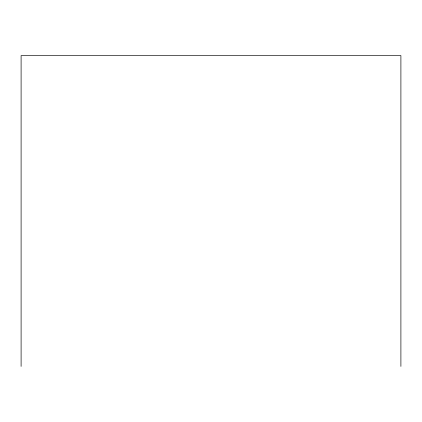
<?xml version="1.0" encoding="UTF-8"?>
<svg xmlns="http://www.w3.org/2000/svg" width="422" height="422" viewBox="0 0 422 422"><rect width="100%" height="100%" fill="white"/><g stroke="black" fill="none" stroke-linecap="round" stroke-linejoin="round"><path stroke-width="0.63" d="M400.9 366.396L400.9 55.604L21.1 55.604L21.1 366.396"/></g></svg>
